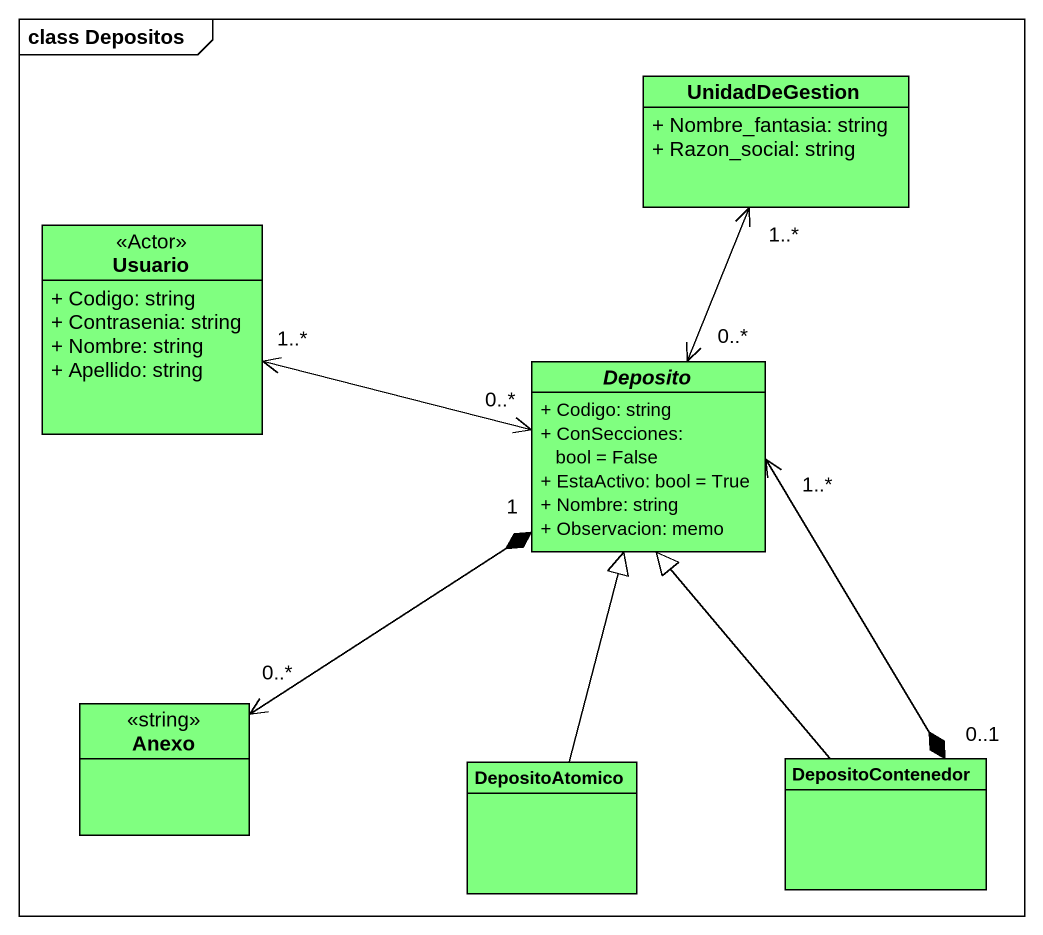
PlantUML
@startuml
mainframe class Depositos
hide circle
hide empty members
skinparam classAttributeIconSize 0
class UnidadDeGestion #80FF80 {
  + Nombre_fantasia: string
  + Razon_social: string
}
class Usuario <<Actor>> #80FF80 {
  + Codigo: string
  + Contrasenia: string
  + Nombre: string
  + Apellido: string
}
abstract class Deposito #80FF80 {
  + Codigo: string
  + ConSecciones: bool = False
  + EstaActivo: bool = True
  + Nombre: string
  + Observacion: memo
}
class Anexo <<string>> #80FF80
class DepositoAtomico #80FF80
class DepositoContenedor #80FF80
Deposito "0..*" <-up-> "1..*" UnidadDeGestion
Deposito "0..*" <-left-> "1..*" Usuario
Deposito "1" *--> "0..*" Anexo
DepositoAtomico -up-|> Deposito
DepositoContenedor -up-|> Deposito
DepositoContenedor "0..1" *-up-> "1..*" Deposito
@enduml
